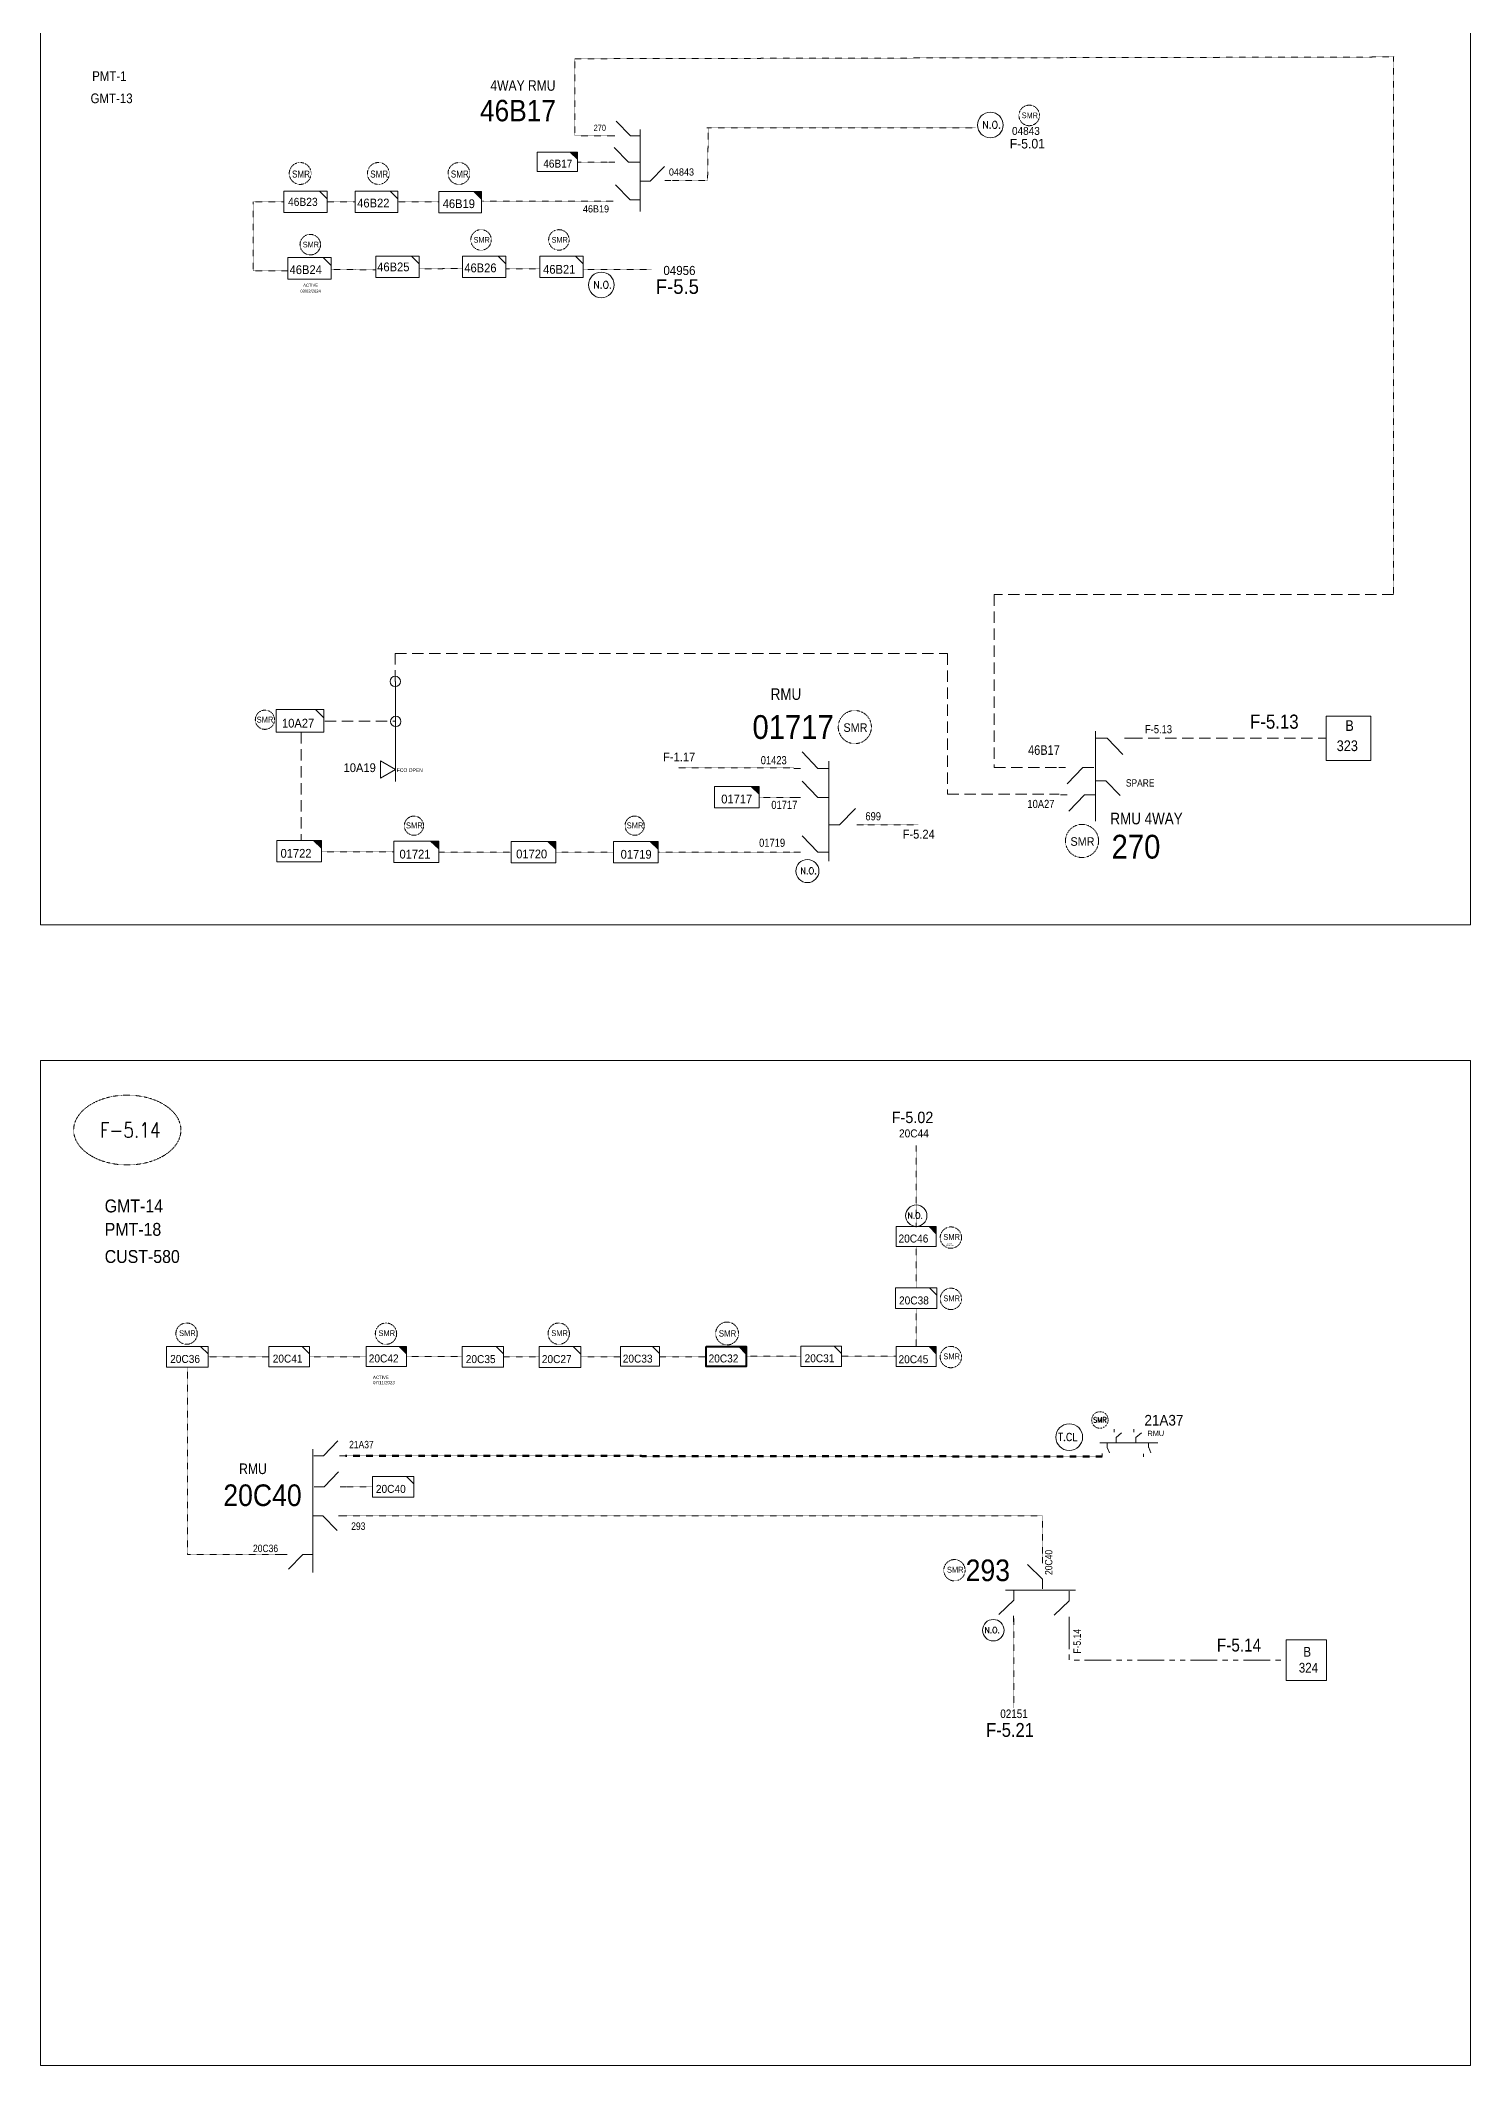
# Model space of a CAD drawing. Header units: metres. Extents: x 65984 to 144644, y -19036 to 23726.
# Drawn here: x 103022 to 103901, y 5468 to 6714 of the extents above; entities that cross this region are included whole.
import ezdxf
from ezdxf.enums import TextEntityAlignment as Align

# ---------------------------------------------------------------- set-up
doc = ezdxf.new("R2010")
doc.units = ezdxf.units.M
doc.header["$MEASUREMENT"] = 0
for name, pattern in [('( Phantom )', [2.5, 1.25, -0.25, 0.25, -0.25, 0.25, -0.25]), ('DGN Style 3', [0.013877, 0, -0.013877]), ('DGN Style 4', [1.6, 0.8, -0.4, 0, -0.4]), ('HIDDEN2', [2381.25, 1587.5, -793.75])]:
    doc.linetypes.add(name, pattern=pattern)
doc.layers.get('0').update_dxf_attribs({"color": 95, "lineweight": 40})
for name, color, linetype, lineweight in [('ABS NUMBER', 112, 'Continuous', 30), ('d_eos', 111, 'Continuous', 40), ('d_eos no', 121, 'Continuous', 40), ('d_switch', 95, 'Continuous', 40), ('d_tf', 1, 'Continuous', 40), ('d_tf no', 6, 'Continuous', 40), ('d_ug cable', 95, 'Continuous', 40), ('d_ug main line', 95, 'Continuous', 40), ('F11-6 (B324)', 30, 'Continuous', 0), ('FDR  1  05', 172, 'Continuous', 40), ('fedr no', 95, 'Continuous', 40), ('GRID STATION 01', 7, 'Continuous', 40), ('Level 37', 7, 'Continuous', 0), ('O H MAIN FEEDER', 4, 'Continuous', 100), ('SW N O', 114, 'Continuous', 30)]:
    doc.layers.add(name, color=color, linetype=linetype, lineweight=lineweight)
doc.styles.add('NASKHF', font='naskhf.shx', dxfattribs={"height": 8})
doc.styles.add('Style-Arial', font='arial.ttf')
doc.styles.add('Style-ENGINEERING', font='ENGINEERING.shx')
doc.styles.add('Style-msdefault', font='msdefault.shx')
doc.styles.add('Style-simplex', font='simplex.shx')
doc.styles.add('Style-STANDARD', font='STANDARD.shx')

# ---------------------------------------------------------------- blocks, each defined once
blk = doc.blocks.new('TF_8')
at = {"color": 0, "linetype": 'ByBlock', "lineweight": -2}
blk.add_line((6.3, 4.95), (9.9, 1.35), dxfattribs=at)
blk.add_3dface([(-10.1, 4.95), (9.9, 4.95), (9.9, -5.05), (-10.1, -5.05)], dxfattribs=at)
blk = doc.blocks.new('exist.us-1000kva')
at = {"color": 0, "linetype": 'ByBlock', "lineweight": -2, "flags": 128}
blk.add_lwpolyline([(40, 12.9), (32.8, 20), (40, 20)], close=True, dxfattribs=at)
at = {"color": 0, "linetype": 'ByBlock', "lineweight": -2, "extrusion": (0, 0, -1)}
blk.add_solid([(-40, 12.9), (-32.8, 20), (-40, 20)], dxfattribs=at)
at = {"color": 0, "linetype": 'ByBlock', "lineweight": -2, "xscale": 2, "yscale": 2}
blk.add_blockref('TF_8', (20.2, 10.1), dxfattribs=at)
blk = doc.blocks.new('TRA1_828')
at = {"layer": 'd_tf', "color": 55, "linetype": 'Continuous', "lineweight": 13, "ltscale": 0.000263299, "flags": 128}
blk.add_lwpolyline([(10, -17), (0, 0), (-10, -17)], close=True, dxfattribs=at)
blk = doc.blocks.new('TRA1_827')
at = {"layer": 'd_tf', "color": 55, "linetype": 'Continuous', "lineweight": 13, "ltscale": 0.000263299, "xscale": 1.000046566207834, "yscale": 1.000046566207834, "zscale": 1.000046566207834, "rotation": 180}
blk.add_blockref('TRA1_828', (0, 0), dxfattribs=at)
blk = doc.blocks.new('*U3955')
at = {"layer": 'SW N O', "color": 3, "lineweight": 13, "ltscale": 0.426762, "extrusion": (0, 0, -1)}
blk.add_circle((0, 0), 16.8, dxfattribs=at)
at = {"layer": 'SW N O', "color": 3, "lineweight": 13, "extrusion": (0, 0, -1), "style": 'Style-STANDARD'}
blk.add_text('N.O.', height=9.6, rotation=180, dxfattribs=at).set_placement((-1.7, -0.2), align=Align.MIDDLE_CENTER)
blk = doc.blocks.new('*U4053')
at = {"layer": 'd_eos', "color": 2, "linetype": 'Continuous', "lineweight": 13, "ltscale": 0.832639}
for p, q in [((3.2, 6.7), (-5.9, 15.6)), ((3.2, 0.7), (3.2, 6.7)), ((-14.4, -6.3), (-23.6, -15.1)), ((23.6, -0.2), (-19.5, -0.2)), ((-14.4, -0.2), (-14.4, -6.3)), ((19.6, -6.8), (10.5, -15.6)), ((19.6, -0.7), (19.6, -6.8))]:
    blk.add_line(p, q, dxfattribs=at)
blk = doc.blocks.new('*U4054')
at = {"layer": 'SW N O', "color": 3, "lineweight": 13, "ltscale": 0.426762}
blk.add_circle((0, 0), 16.8, dxfattribs=at)
at = {"layer": 'SW N O', "color": 3, "lineweight": 13, "style": 'Style-STANDARD'}
blk.add_text('N.O.', height=9.6, rotation=180, dxfattribs=at).set_placement((1.7, -0.2), align=Align.MIDDLE_CENTER)
blk = doc.blocks.new('*U4191')
at = {"layer": 'SW N O', "color": 1, "lineweight": 13, "ltscale": 0.426762}
blk.add_circle((0, 0), 16.8, dxfattribs=at)
at = {"layer": 'SW N O', "color": 1, "lineweight": 13, "style": 'Style-STANDARD'}
blk.add_text('T.CL', height=9.6, rotation=180, dxfattribs=at).set_placement((1.7, -0.2), align=Align.MIDDLE_CENTER)

msp = doc.modelspace()

# ---------------------------------------------------------------- linework, layer by layer
at = {"layer": 'd_eos', "color": 7, "linetype": 'Continuous', "lineweight": 13, "ltscale": 0.824313}
for p, q in [((103374.9, 6655), (103371.2, 6655)), ((103384.5, 6655), (103375.7, 6664)), ((103390.5, 6655), (103384.5, 6655)), ((103390.5, 6658.9), (103390.5, 6608.4)), ((103383.4, 6638.8), (103374.6, 6647.8)), ((103374.9, 6638.8), (103371.2, 6638.8)), ((103390.5, 6638.8), (103383.4, 6638.8)), ((103396.7, 6627.2), (103405.5, 6636.2)), ((103384.1, 6615.8), (103375.3, 6624.9)), ((103390.6, 6627.2), (103396.6, 6627.2)), ((103405.6, 6627.5), (103409.3, 6627.5)), ((103373.8, 6614.9), (103369.6, 6614.9)), ((103390.2, 6615.6), (103384.2, 6615.6))]:
    msp.add_line(p, q, dxfattribs=at)
at = {"layer": 'd_eos', "color": 2, "linetype": 'Continuous', "lineweight": 13, "ltscale": 0.915903}
for p, q in [((103670.6, 6288.7), (103670.6, 6233.3)), ((103671.2, 6284.3), (103677.8, 6284.3)), ((103677.8, 6284.3), (103687.6, 6274.3)), ((103499.9, 6265.8), (103490.1, 6275.9)), ((103506.5, 6270.2), (103506.5, 6208.6)), ((103489.2, 6265.8), (103485.1, 6265.8)), ((103506.5, 6265.8), (103499.9, 6265.8)), ((103663, 6266.3), (103653.2, 6256.2)), ((103669.7, 6266.3), (103663, 6266.3)), ((103489.2, 6247.8), (103485.1, 6247.8)), ((103506.5, 6247.8), (103499.9, 6247.8)), ((103664, 6249.5), (103654.2, 6239.4)), ((103670.6, 6249.5), (103664, 6249.5)), ((103513.2, 6231), (103523, 6241)), ((103499.9, 6214.2), (103490.1, 6224.2)), ((103506.5, 6231), (103513.2, 6231)), ((103523.9, 6231), (103527.9, 6231)), ((103489.2, 6214.2), (103485.1, 6214.2)), ((103506.5, 6214.2), (103499.9, 6214.2))]:
    msp.add_line(p, q, dxfattribs=at)
at = {"layer": 'd_eos', "color": 7, "linetype": 'Continuous', "lineweight": 13, "ltscale": 0.915903}
for p, q in [((103688.5, 6284.3), (103692.6, 6284.3)), ((103499.9, 6247.8), (103490.1, 6257.9)), ((103652.3, 6266.3), (103648.2, 6266.3)), ((103653.3, 6249.5), (103649.2, 6249.5))]:
    msp.add_line(p, q, dxfattribs=at)
at = {"layer": 'd_eos', "color": 2, "linetype": 'Continuous', "lineweight": 13, "ltscale": 0.824313}
for p, q in [((103677, 6258.2), (103671, 6258.2)), ((103677.1, 6258.1), (103685.9, 6249))]:
    msp.add_line(p, q, dxfattribs=at)
at = {"layer": 'd_eos', "color": 2, "linetype": 'Continuous', "lineweight": 13, "ltscale": 0.418816}
for p, q in [((103682.1, 5857.3), (103682.1, 5859.1)), ((103694.3, 5857.3), (103694.3, 5859.1)), ((103673.3, 5850.8), (103709, 5850.8)), ((103677.9, 5850.8), (103677.9, 5847.8)), ((103677.9, 5847.8), (103679.3, 5844.6)), ((103683.4, 5853.9), (103686.7, 5856.8)), ((103683.4, 5850.8), (103683.4, 5853.9)), ((103695.6, 5853.9), (103698.9, 5856.8)), ((103695.6, 5850.8), (103695.6, 5853.9)), ((103703.4, 5847.9), (103703.4, 5851)), ((103704.8, 5844.6), (103703.6, 5847.9)), ((103674.7, 5844.2), (103674.7, 5842.3)), ((103700.3, 5842.1), (103700.3, 5844))]:
    msp.add_line(p, q, dxfattribs=at)
at = {"layer": 'd_eos', "color": 7, "linetype": 'Continuous', "lineweight": 13, "ltscale": 0.832639}
for p, q in [((103189.1, 5846.8), (103189.1, 5771)), ((103195.7, 5842.8), (103204.5, 5851.9)), ((103189.6, 5842.8), (103195.7, 5842.8)), ((103196.1, 5823.7), (103204.9, 5832.8)), ((103205.4, 5842.8), (103209.1, 5842.8)), ((103190, 5823.7), (103196.1, 5823.7)), ((103205.8, 5823.7), (103209.5, 5823.7)), ((103189.1, 5805.8), (103195.2, 5805.8)), ((103195.2, 5805.8), (103204, 5796.7)), ((103204.9, 5805.8), (103208.6, 5805.8)), ((103173.3, 5782), (103169.7, 5782)), ((103183, 5782), (103174.2, 5772.9)), ((103189.1, 5782), (103183, 5782)), ((103638, 5776.6), (103638, 5780.3)), ((103620.3, 5744.2), (103620.3, 5740.5)), ((103654.4, 5743.7), (103654.4, 5740))]:
    msp.add_line(p, q, dxfattribs=at)
at = {"layer": 'd_ug cable', "color": 55, "linetype": 'DGN Style 3', "lineweight": 13}
for p, q in [((103350.2, 6702.5), (103854.4, 6703.6)), ((103350.2, 6702.5), (103350.2, 6655.1)), ((103854.1, 6372.7), (103854.1, 6703.9)), ((103350.5, 6655.1), (103372.5, 6655.1)), ((103431.6, 6660), (103596.8, 6660)), ((103432.4, 6660), (103432, 6627.5)), ((103371.3, 6638.8), (103352, 6638.8)), ((103409.9, 6627.5), (103432, 6627.5)), ((103171.2, 6614.4), (103152.4, 6614.4)), ((103152.4, 6614.4), (103152.4, 6572)), ((103215.1, 6614.4), (103197.9, 6614.4)), ((103266.6, 6614.4), (103241.4, 6614.4)), ((103369.6, 6614.9), (103293.4, 6614.9)), ((103173.8, 6572), (103152.4, 6572)), ((103200.3, 6572.8), (103227.8, 6572.6)), ((103254.5, 6573.2), (103281.3, 6573.4)), ((103307.9, 6573.2), (103328.9, 6573.2)), ((103397.5, 6572.9), (103355.5, 6572.7)), ((103485.2, 6247.8), (103463.8, 6247.8)), ((103194.4, 6214.5), (103239, 6214.5)), ((103266.5, 6214.2), (103311.1, 6214.2))]:
    msp.add_line(p, q, dxfattribs=at)
at = {"layer": 'd_ug cable', "color": 55, "linetype": 'HIDDEN2', "lineweight": 13, "ltscale": 0.004392}
for p, q in [((103196.4, 6294.8), (103239.9, 6294.8)), ((103182, 6288.1), (103182, 6221.4)), ((103692.6, 6284.3), (103812.7, 6284.3))]:
    msp.add_line(p, q, dxfattribs=at)
at = {"layer": 'd_ug cable', "color": 1, "linetype": 'DGN Style 3', "lineweight": 13}
msp.add_line((103560.4, 6033.6), (103560.4, 5983.5), dxfattribs=at)
at = {"layer": 'd_ug cable', "color": 36, "linetype": 'DGN Style 3', "lineweight": 13}
for p, q in [((103560.4, 5946.1), (103560.4, 5971.5)), ((103560.4, 5933.4), (103560.4, 5910)), ((103124.6, 5903.6), (103162, 5903.6)), ((103246.7, 5903.8), (103281.1, 5903.8)), ((103306.5, 5903.6), (103328.4, 5903.6)), ((103354, 5903.6), (103378.5, 5903.6)), ((103489.4, 5904), (103455.8, 5904)), ((103548, 5904), (103514.3, 5904)), ((103209.5, 5823.7), (103225.8, 5823.7))]:
    msp.add_line(p, q, dxfattribs=at)
at = {"layer": 'd_ug cable', "color": 55, "linetype": 'HIDDEN2', "lineweight": 13, "ltscale": 0.004392}
for points in [[(103854.1, 6372.7), (103608.4, 6372.8), (103608.4, 6266.3), (103648.2, 6266.3)], [(103239.8, 6319.3), (103239.8, 6336.5), (103579.6, 6336.5), (103579.6, 6250), (103648.3, 6250)]]:
    msp.add_lwpolyline(points, dxfattribs=at)
at = {"layer": 'd_ug cable', "color": 55, "linetype": 'DGN Style 3', "lineweight": 13, "flags": 128}
for points in [[(103414, 6266.2), (103485.1, 6266.2)], [(103526.3, 6231), (103561.7, 6231)], [(103338.6, 6214.2), (103374.1, 6214.2)], [(103401.6, 6214.2), (103485.1, 6214.2)]]:
    msp.add_lwpolyline(points, dxfattribs=at)
at = {"layer": 'd_ug cable', "color": 1, "linetype": 'DGN Style 3', "lineweight": 13, "flags": 128}
msp.add_lwpolyline([(103169.7, 5782), (103111.9, 5782), (103111.9, 5897.2)], dxfattribs=at)
at = {"layer": 'd_ug cable', "color": 36, "linetype": 'DGN Style 3', "lineweight": 13, "flags": 128}
for points in [[(103221.9, 5903.7), (103187, 5903.7)], [(103402.5, 5903.6), (103431.1, 5903.6)], [(103208.6, 5805.8), (103638, 5805.8), (103638, 5780.3)], [(103620.4, 5742.5), (103620.4, 5687.6)]]:
    msp.add_lwpolyline(points, dxfattribs=at)
at = {"layer": 'd_ug cable', "color": 36, "linetype": 'DGN Style 3', "lineweight": 100, "flags": 128}
msp.add_lwpolyline([(103674.7, 5842.3), (103209.1, 5842.8)], dxfattribs=at)
at = {"layer": 'd_ug cable', "color": 2, "linetype": 'DGN Style 3', "lineweight": 13}
for centre, radius in [((103629.9, 6667.6), 6.32), ((103181.3, 6631.9), 6.73), ((103229.4, 6631.9), 6.73), ((103279, 6631.9), 6.73), ((103187.5, 6588.1), 6.32), ((103292.6, 6591), 6.32), ((103340.5, 6591), 6.32), ((103159.6, 6295.7), 5.91), ((103251.3, 6230.5), 5.91), ((103387.1, 6230.5), 5.91), ((103444, 5918), 7.03)]:
    msp.add_circle(centre, radius, dxfattribs=at)
at = {"layer": 'd_ug cable', "color": 2, "linetype": 'DGN Style 3', "lineweight": 0}
for centre in [(103522.6, 6291.2), (103662.4, 6221.1)]:
    msp.add_circle(centre, 10.2, dxfattribs=at)
at = {"layer": 'd_ug cable', "color": 1, "linetype": 'DGN Style 3', "lineweight": 13}
for centre in [(103581.7, 5977), (103581.7, 5939.3), (103111.4, 5917.9), (103234.1, 5917.9), (103340.4, 5917.9), (103581.7, 5903.5), (103583.9, 5772.3)]:
    msp.add_circle(centre, 6.57, dxfattribs=at)
at = {"layer": 'd_ug cable', "color": 2, "linetype": 'DGN Style 4', "lineweight": 13}
msp.add_circle((103673.4, 5864.8), 5.08, dxfattribs=at)
at = {"layer": 'd_ug main line', "color": 36, "linetype": '( Phantom )', "lineweight": 13, "ltscale": 13.0438, "flags": 128}
msp.add_lwpolyline([(103654.4, 5740), (103654.4, 5717), (103788, 5717)], dxfattribs=at)
at = {"layer": 'fedr no', "color": 82, "linetype": 'DGN Style 3', "lineweight": 13, "true_color": 0x1dc70e}
msp.add_ellipse((103074.9, 6043.2), major_axis=(33, 0), ratio=0.651175, dxfattribs=at)
at = {"layer": 'GRID STATION 01', "color": 55, "lineweight": 13, "ltscale": 0.379284, "flags": 128}
msp.add_lwpolyline([(103840.2, 6270.6), (103840.2, 6298), (103812.7, 6298), (103812.7, 6270.6)], close=True, dxfattribs=at)
at = {"layer": 'GRID STATION 01', "color": 36, "lineweight": 13, "ltscale": 0.379284, "flags": 128}
msp.add_lwpolyline([(103812.9, 5704.5), (103812.9, 5729.4), (103788, 5729.4), (103788, 5704.5)], close=True, dxfattribs=at)
at = {"layer": 'O H MAIN FEEDER', "color": 55, "lineweight": 13, "ltscale": 0.714928}
msp.add_line((103239.9, 6319.2), (103239.9, 6257.8), dxfattribs=at)
at = {"layer": 'O H MAIN FEEDER', "color": 140, "linetype": 'Continuous', "lineweight": 13, "flags": 128}
for points in [[(103021.5, 6787.9), (103901.4, 6787.9), (103901.4, 6169.4), (103021.5, 6169.4)], [(103021.5, 6086), (103901.4, 6086), (103901.4, 5467.5), (103021.5, 5467.5)]]:
    msp.add_lwpolyline(points, close=True, dxfattribs=at)
at = {"layer": 'O H MAIN FEEDER', "color": 55, "lineweight": 13, "ltscale": 0.714928}
for centre in [(103239.8, 6319.3), (103240.1, 6294.7)]:
    msp.add_circle(centre, 3.23, dxfattribs=at)

# ---------------------------------------------------------------- block references
at = {"layer": 'd_eos', "color": 2, "linetype": 'Continuous', "lineweight": 13, "ltscale": 0.832639}
msp.add_blockref('*U4053', (103634.8, 5760.2), dxfattribs=at)
at = {"layer": 'd_tf', "color": 55, "linetype": 'Continuous', "lineweight": 13, "ltscale": 0.000263299, "xscale": 0.5417170000000001, "yscale": 0.5417170000000001, "zscale": 0.5417170000000001, "rotation": 89.99999999999997}
msp.add_blockref('TRA1_827', (103240, 6265.1), dxfattribs=at)
at = {"layer": 'd_tf no', "color": 2, "linetype": 'Continuous', "lineweight": 40, "xscale": 0.618311916235012, "yscale": 0.618311916235012, "zscale": 0.5680205769198965, "rotation": 359.9999999999999}
msp.add_blockref('exist.us-1000kva', (103431.1, 5897.6), dxfattribs=at)
at = {"layer": 'FDR  1  05', "color": 55, "linetype": 'Continuous', "lineweight": 13, "rotation": 359.9999999999999}
for name, p, xscale, yscale, zscale in [('exist.us-1000kva', (103327.2, 6633.1), 0.6193143000000002, 0.5929605000000002, 0.5623403711506976), ('TF_8', (103241.4, 6574.5), 1.332465833508107, 1.332465833508107, 0.6248226346118861), ('exist.us-1000kva', (103436.3, 6241.5), 0.6881270000000003, 0.6588450000000002, 0.6248226346118861), ('exist.us-1000kva', (103166.9, 6208.2), 0.6881270000000003, 0.6588450000000002, 0.6248226346118861), ('exist.us-1000kva', (103311.1, 6207.6), 0.6881270000000003, 0.6588450000000002, 0.6248226346118861), ('exist.us-1000kva', (103374.1, 6207.6), 0.6881270000000003, 0.6588450000000002, 0.6248226346118861)]:
    msp.add_blockref(name, p, dxfattribs=dict(at, xscale=xscale, yscale=yscale, zscale=zscale))
at = {"layer": 'FDR  1  05', "color": 2, "linetype": 'Continuous', "lineweight": 13, "rotation": 359.9999999999999}
for name, p, xscale, yscale, zscale in [('TF_8', (103184.7, 6614.5), 1.332465833508107, 1.332465833508107, 0.6248226346118861), ('TF_8', (103228.4, 6614.5), 1.31428182474973, 1.31428182474973, 0.6248226346118861), ('exist.us-1000kva', (103266.6, 6607.7), 0.658974060748546, 0.658974060748546, 0.6248226346118861), ('TF_8', (103187.1, 6573.5), 1.332465833508107, 1.332465833508107, 0.6248226346118861), ('TF_8', (103294.7, 6574.5), 1.332465833508107, 1.332465833508107, 0.6248226346118861), ('TF_8', (103342.3, 6574.5), 1.332465833508107, 1.332465833508107, 0.6248226346118861), ('exist.us-1000kva', (103239, 6207.9), 0.6881270000000003, 0.6588450000000002, 0.6248226346118861), ('exist.us-1000kva', (103548, 5971.5), 0.618311916235012, 0.618311916235012, 0.5680205769198965), ('TF_8', (103560.5, 5939.8), 1.271212865480761, 1.271212865480761, 0.5680205769198965), ('TF_8', (103112, 5903.7), 1.273769187141402, 1.273769187141402, 0.5680205769198965), ('exist.us-1000kva', (103221.9, 5897.6), 0.618311916235012, 0.618311916235012, 0.5680205769198965), ('TF_8', (103341.3, 5903.6), 1.282018849021421, 1.282018849021421, 0.5680205769198965), ('exist.us-1000kva', (103548, 5897.6), 0.618311916235012, 0.618311916235012, 0.5680205769198965)]:
    msp.add_blockref(name, p, dxfattribs=dict(at, xscale=xscale, yscale=yscale, zscale=zscale))
at = {"layer": 'FDR  1  05', "color": 2, "linetype": 'Continuous', "lineweight": 13, "xscale": 1.464100000000001, "yscale": 1.390895, "zscale": 0.6248226346118861}
msp.add_blockref('TF_8', (103181.4, 6295.1), dxfattribs=at)
at = {"layer": 'FDR  1  05', "color": 36, "linetype": 'Continuous', "lineweight": 13, "zscale": 0.5680205769198965, "rotation": 359.9999999999999}
for p, xscale, yscale in [((103174.6, 5903.8), 1.248370892634541, 1.248370892634541), ((103293.9, 5903.7), 1.271810141485832, 1.271810141485832), ((103390.6, 5904), 1.199212330650657, 1.199212330650657), ((103502, 5904), 1.248370892634541, 1.248370892634541), ((103238.6, 5823.7), 1.273769187141402, 1.273769187141402)]:
    msp.add_blockref('TF_8', p, dxfattribs=dict(at, xscale=xscale, yscale=yscale))
at = {"layer": 'SW N O', "color": 3, "lineweight": 13, "extrusion": (0, 0, -1), "rotation": 179.9999999999999}
for p, xscale, yscale, zscale in [((-103606, 6661.7), 0.4695979913611519, 0.4695979913611519, 0.4695979913611519), ((-103366.6, 6563.3), 0.4695979913611519, 0.4695979913611519, 0.4695979913611519), ((-103493.4, 6202.6), 0.4226381922250367, 0.4226381922250367, 0.4226381922250367)]:
    msp.add_blockref('*U3955', p, dxfattribs=dict(at, xscale=xscale, yscale=yscale, zscale=zscale))
at = {"layer": 'SW N O', "color": 3, "lineweight": 13, "xscale": 0.3927374559746875, "yscale": 0.3927374559746875, "zscale": 0.3927374559746875, "rotation": 179.999656423986}
for p in [(103560.4, 5990.5), (103607.8, 5735.4)]:
    msp.add_blockref('*U4054', p, dxfattribs=at)
at = {"layer": 'SW N O', "color": 1, "lineweight": 13, "xscale": 0.4919304871616237, "yscale": 0.4919304871616237, "zscale": 0.4919304871616237, "rotation": 179.999656423986}
msp.add_blockref('*U4191', (103654.5, 5854.2), dxfattribs=at)

# ---------------------------------------------------------------- texts
at = {"layer": 'ABS NUMBER', "color": 7, "lineweight": 0, "style": 'Style-Arial', "width": 0.88}
for s, p in [('GMT-14', (103061, 5992.5)), ('PMT-18', (103061, 5978.1)), ('CUST-580', (103061, 5961.4))]:
    msp.add_text(s, height=7.96, dxfattribs=at).set_placement(p)
at = {"layer": 'd_eos no', "color": 7, "linetype": 'Continuous', "lineweight": 13, "style": 'Style-Arial', "width": 0.88}
for s, height, p in [('46B17', 13.18, (103291.9, 6664)), ('20C40', 13.31, (103134, 5811.8))]:
    msp.add_text(s, height=height, dxfattribs=at).set_placement(p)
at = {"layer": 'd_eos no', "color": 2, "linetype": 'Continuous', "lineweight": 13, "style": 'Style-Arial', "width": 0.88}
for s, height, p in [('01717', 14.64, (103459.6, 6283.9)), ('293', 13.31, (103590.8, 5765.6))]:
    msp.add_text(s, height=height, dxfattribs=at).set_placement(p)
msp.add_text('270', height=14.64, dxfattribs=at).set_placement((103680.6, 6224.9), align=Align.TOP_LEFT)
at = {"layer": 'd_switch', "color": 7, "linetype": 'Continuous', "lineweight": 13, "ltscale": 0.764431, "style": 'Style-ENGINEERING', "width": 0.857143}
msp.add_text('270', height=3.81, dxfattribs=at).set_placement((103361.9, 6658.1))
at = {"layer": 'd_switch', "color": 1, "linetype": 'Continuous', "lineweight": 30, "ltscale": 0.536025, "style": 'Style-ENGINEERING', "width": 0.857143}
for p in [(103176.3, 6633.7), (103224.4, 6633.7), (103274, 6633.7)]:
    msp.add_text('SMR', height=4.32, rotation=0.0026, dxfattribs=at).set_placement(p, align=Align.TOP_LEFT)
at = {"layer": 'd_switch', "color": 7, "linetype": 'Continuous', "lineweight": 13, "style": 'Style-ENGINEERING', "width": 0.857143}
msp.add_text('F-5.13', height=5.02, rotation=0.0004, dxfattribs=at).set_placement((103717.8, 6292.4), align=Align.TOP_RIGHT)
for s, p in [('01423', (103464.7, 6268.3)), ('699', (103529.1, 6233.8)), ('01719', (103463.7, 6217.5))]:
    msp.add_text(s, height=5.02, dxfattribs=at).set_placement(p)
for s, height, rotation, p in [('46B17', 5.89, 0.0004, (103629.2, 6280)), ('SPARE', 4.52, 0.0004, (103689.4, 6259.1)), ('10A27', 5.02, 0.0004, (103628.8, 6246.4)), ('20C40', 4.57, 89.9996, (103639.6, 5769.4)), ('F-5.14', 4.57, 89.9996, (103657.1, 5721))]:
    msp.add_text(s, height=height, rotation=rotation, dxfattribs=at).set_placement(p, align=Align.TOP_LEFT)
msp.add_text('01717', height=5.02, dxfattribs=at).set_placement((103487.2, 6240.8), align=Align.RIGHT)
at = {"layer": 'd_switch', "color": 7, "linetype": 'Continuous', "lineweight": 30, "insert": (103211.4, 5847.3), "char_height": 4.565, "attachment_point": 7, "rotation": 0.0004, "style": 'NASKHF'}
msp.add_mtext('\\FENGINEERING;\\H1x;\\W0.857143;21A37', dxfattribs=at)
at = {"layer": 'd_switch', "color": 7, "linetype": 'Continuous', "lineweight": 13, "char_height": 4.565, "style": 'NASKHF'}
for s, insert, attachment_point, rotation in [('\\FENGINEERING;\\H1x;\\W0.857143;293', (103212.7, 5797.1), 7, 0.0004), ('\\FENGINEERING;\\H1x;\\W0.857143;20C36', (103167.7, 5783.4), 9, 359.9993)]:
    msp.add_mtext(s, dxfattribs=dict(at, insert=insert, attachment_point=attachment_point, rotation=rotation))
at = {"layer": 'd_switch', "color": 36, "linetype": 'Continuous', "lineweight": 13, "insert": (103167.7, 5783.4), "char_height": 4.565, "attachment_point": 9, "rotation": 359.9993, "style": 'NASKHF'}
msp.add_mtext('\\FENGINEERING;\\H1x;\\W0.857143;20C36', dxfattribs=at)
at = {"layer": 'd_tf no', "color": 55, "linetype": 'Continuous', "lineweight": 13, "style": 'Style-msdefault', "width": 0.945946}
for s, height, p in [('46B17', 4.88, (103330.9, 6635.5)), ('01717', 5.42, (103440.4, 6244.2))]:
    msp.add_text(s, height=height, dxfattribs=at).set_placement(p)
at = {"layer": 'd_tf no', "color": 7, "linetype": 'Continuous', "lineweight": 13, "style": 'Style-msdefault', "width": 0.945946}
for s, p in [('04843', (103408.2, 6630.6)), ('46B19', (103355.3, 6607.9))]:
    msp.add_text(s, height=4.39, dxfattribs=at).set_placement(p)
at = {"layer": 'd_tf no', "color": 2, "linetype": 'Continuous', "lineweight": 13, "style": 'Style-msdefault', "width": 0.945946}
for s, height, p in [('46B23', 4.99, (103173.8, 6616.9)), ('46B22', 5.42, (103216.4, 6616.4)), ('46B19', 5.42, (103269, 6616)), ('46B26', 5.42, (103282.3, 6576.5)), ('46B21', 5.42, (103330.8, 6575.6)), ('10A27', 5.42, (103170.1, 6296.3)), ('F-1.17', 5.42, (103404.6, 6275.5)), ('F-5.24', 5.42, (103552, 6228)), ('01721', 5.42, (103242.4, 6215.7)), ('F-5.02', 7.01, (103545.3, 6054.5)), ('20C46', 4.92, (103549.5, 5978.9)), ('20C38', 4.92, (103549.8, 5940.8)), ('20C36', 4.92, (103101.3, 5904.8)), ('20C42', 4.92, (103223.5, 5905.1)), ('20C27', 4.92, (103330, 5904.7)), ('20C45', 4.92, (103549.5, 5904.6)), ('21A37', 6.56, (103700.8, 5867.9))]:
    msp.add_text(s, height=height, dxfattribs=at).set_placement(p, align=Align.TOP_LEFT)
at = {"layer": 'd_tf no', "color": 131, "linetype": 'Continuous', "lineweight": 13, "style": 'Style-msdefault', "width": 0.945946}
msp.add_text('46B24', height=5.42, dxfattribs=at).set_placement((103174.8, 6575.4), align=Align.TOP_LEFT)
at = {"layer": 'd_tf no', "color": 55, "linetype": 'Continuous', "lineweight": 13, "style": 'Style-msdefault', "width": 0.945946}
for s, height, p in [('46B25', 5.42, (103228.7, 6577.1)), ('F-5.5', 9, (103400.1, 6566.8)), ('10A19', 5.42, (103208, 6268.9)), ('01722', 5.42, (103169.2, 6216.2)), ('01720', 5.42, (103314.2, 6215.8)), ('01719', 5.42, (103378.5, 6215.6))]:
    msp.add_text(s, height=height, dxfattribs=at).set_placement(p, align=Align.TOP_LEFT)
at = {"layer": 'd_tf no', "color": 7, "linetype": 'Continuous', "lineweight": 13, "style": 'Style-msdefault', "width": 0.945946}
for s, height, p in [('04956', 5.61, (103404.8, 6575)), ('20C44', 4.92, (103549.8, 6043.6))]:
    msp.add_text(s, height=height, dxfattribs=at).set_placement(p, align=Align.TOP_LEFT)
at = {"layer": 'd_tf no', "color": 1, "linetype": 'Continuous', "lineweight": 40, "style": 'Style-msdefault', "width": 0.945946}
for p in [(103154.5, 6297.6), (103246.4, 6232.5), (103382.2, 6232.5)]:
    msp.add_text('SMR', height=3.66, dxfattribs=at).set_placement(p, align=Align.TOP_LEFT)
at = {"layer": 'd_tf no', "color": 1, "linetype": 'Continuous', "lineweight": 13, "style": 'Style-msdefault', "width": 0.945946}
for p in [(103515.6, 6293.5), (103655.3, 6223.4)]:
    msp.add_text('SMR', height=5.26, dxfattribs=at).set_placement(p, align=Align.TOP_LEFT)
at = {"layer": 'd_tf no', "color": 5, "linetype": 'Continuous', "lineweight": 13, "style": 'Style-msdefault', "width": 0.945946}
msp.add_text('FCO OPEN', height=2.24, dxfattribs=at).set_placement((103240.7, 6265.8), align=Align.TOP_LEFT)
at = {"layer": 'd_tf no', "color": 36, "linetype": 'Continuous', "lineweight": 13, "style": 'Style-msdefault', "width": 0.945946}
for s, p in [('20C41', (103164.4, 5905)), ('20C35', (103283.2, 5904.7)), ('20C33', (103379.8, 5905)), ('20C31', (103491.7, 5905.2))]:
    msp.add_text(s, height=4.92, dxfattribs=at).set_placement(p, align=Align.TOP_LEFT)
at = {"layer": 'd_tf no', "color": 121, "linetype": 'Continuous', "lineweight": 40, "style": 'Style-msdefault', "width": 0.945946}
msp.add_text('20C32', height=4.92, dxfattribs=at).set_placement((103432.6, 5905.1), align=Align.TOP_LEFT)
at = {"layer": 'd_tf no', "color": 1, "linetype": 'Continuous', "lineweight": 13, "style": 'Style-simplex', "width": 0.909091}
msp.add_text('SMR', height=3.33, dxfattribs=at).set_placement((103673.4, 5864.8), align=Align.MIDDLE_CENTER)
at = {"layer": 'd_tf no', "color": 36, "linetype": 'Continuous', "lineweight": 13, "style": 'Style-msdefault', "width": 0.945946}
msp.add_text('20C40', height=4.92, dxfattribs=at).set_placement((103227.9, 5819.9))
at = {"layer": 'd_tf no', "color": 1, "lineweight": 13, "attachment_point": 1, "style": 'NASKHF'}
for insert, char_height in [((103625.3, 6669.4), 3.515), ((103288, 6592.8), 3.515), ((103336, 6592.8), 3.515), ((103182.9, 6589.9), 3.515), ((103438.9, 5920), 3.906)]:
    msp.add_mtext('\\Fmsdefault;\\H1x;\\W0.925;SMR\\P', dxfattribs=dict(at, insert=insert, char_height=char_height))
at = {"layer": 'd_tf no', "color": 2, "linetype": 'Continuous', "lineweight": 13, "insert": (103619.3, 6660.5), "char_height": 4.875, "attachment_point": 1, "style": 'NASKHF'}
msp.add_mtext('\\Fmsdefault;\\H1x;\\W0.945946;04843', dxfattribs=at)
at = {"layer": 'd_tf no', "color": 55, "linetype": 'Continuous', "lineweight": 13, "insert": (103617.9, 6653.2), "char_height": 5.932, "attachment_point": 1, "style": 'NASKHF'}
msp.add_mtext('\\Fmsdefault;\\H1x;\\W0.945946;F-5.01', dxfattribs=at)
at = {"layer": 'd_tf no', "color": 2, "lineweight": 13, "char_height": 3.595, "attachment_point": 1, "style": 'NASKHF'}
for insert in [(103577.1, 5979.2), (103577.1, 5941.4), (103106.8, 5920), (103229.5, 5920), (103335.8, 5920), (103577.1, 5905.7), (103579.3, 5774.4)]:
    msp.add_mtext('\\Fmsdefault;\\H1x;\\W0.925;SMR\\P', dxfattribs=dict(at, insert=insert))
at = {"layer": 'd_tf no', "color": 121, "linetype": 'Continuous', "lineweight": 40, "attachment_point": 1, "style": 'NASKHF'}
for insert, char_height in [((103579.1, 5973.5), 0.651), ((103226.1, 5892), 1.952)]:
    msp.add_mtext('\\Fmsdefault;\\H1x;\\W0.945946;ACTIVE\\P07/11/2023\\P', dxfattribs=dict(at, insert=insert, char_height=char_height))
at = {"layer": 'F11-6 (B324)', "color": 4, "insert": (103187.7, 6561.3), "char_height": 1.82, "attachment_point": 5, "line_spacing_factor": 1.2, "style": 'Style-ENGINEERING'}
msp.add_mtext('ACTIVE\\P03/02/2024', dxfattribs=at)
at = {"layer": 'fedr no', "color": 6, "linetype": 'Continuous', "lineweight": 13, "style": 'Style-STANDARD', "width": 0.909091}
msp.add_text('F-5.14', height=9.19, dxfattribs=at).set_placement((103076.7, 6043.2), align=Align.MIDDLE_CENTER)
at = {"layer": 'GRID STATION 01', "linetype": 'Continuous', "lineweight": 13, "style": 'Style-msdefault', "width": 0.888889}
for s, height, p in [('PMT-1', 5.94, (103053.3, 6694.8)), ('GMT-13', 5.94, (103052.3, 6681.1)), ('F-5.13', 8.7, (103765.8, 6298.9)), ('F-5.14', 7.91, (103745.4, 5730.2))]:
    msp.add_text(s, height=height, dxfattribs=at).set_placement(p, align=Align.TOP_LEFT)
at = {"layer": 'GRID STATION 01', "color": 55, "linetype": 'Continuous', "lineweight": 13, "style": 'Style-msdefault', "width": 0.888889}
for s, height, p in [('B', 6.59, (103824.4, 6295.4)), ('323', 6.59, (103819.1, 6283)), ('F-5.21', 8.55, (103603.4, 5678.3))]:
    msp.add_text(s, height=height, dxfattribs=at).set_placement(p, align=Align.TOP_LEFT)
at = {"layer": 'GRID STATION 01', "color": 36, "linetype": 'Continuous', "lineweight": 13, "style": 'Style-msdefault', "width": 0.888889}
for s, p in [('B', (103798.6, 5725.1)), ('324', (103795.8, 5715.3))]:
    msp.add_text(s, height=5.99, dxfattribs=at).set_placement(p, align=Align.TOP_LEFT)
at = {"layer": 'Level 37', "color": 7, "linetype": 'Continuous', "lineweight": 13, "style": 'Style-msdefault', "width": 0.86}
msp.add_text('4WAY RMU', height=6.46, rotation=359.9996, dxfattribs=at).set_placement((103338.4, 6682.8), align=Align.RIGHT)
at = {"layer": 'Level 37', "color": 2, "linetype": 'Continuous', "lineweight": 13, "style": 'Style-msdefault', "width": 0.86}
msp.add_text('RMU', height=7.17, rotation=359.9996, dxfattribs=at).set_placement((103489.6, 6307.9), align=Align.RIGHT)
msp.add_text('RMU 4WAY', height=7.17, rotation=0.0004, dxfattribs=at).set_placement((103724.3, 6238.5), align=Align.TOP_RIGHT)
at = {"layer": 'Level 37', "color": 2, "linetype": 'Continuous', "lineweight": 13, "ltscale": 0.729, "style": 'Style-msdefault', "width": 0.854701}
msp.add_text('RMU', height=3.28, dxfattribs=at).set_placement((103707.8, 5856.5), align=Align.MIDDLE_CENTER)
at = {"layer": 'Level 37', "color": 7, "linetype": 'Continuous', "lineweight": 13, "style": 'Style-msdefault', "width": 0.86}
msp.add_text('RMU', height=6.52, rotation=0.0004, dxfattribs=at).set_placement((103160.8, 5838), align=Align.TOP_RIGHT)
at = {"layer": 'Level 37', "color": 7, "linetype": 'Continuous', "lineweight": 13, "ltscale": 0.81, "style": 'Style-msdefault', "width": 0.86}
msp.add_text('02151', height=5.28, rotation=0.0004, dxfattribs=at).set_placement((103629, 5686.6), align=Align.TOP_RIGHT)

doc.saveas('drawing.dxf')
